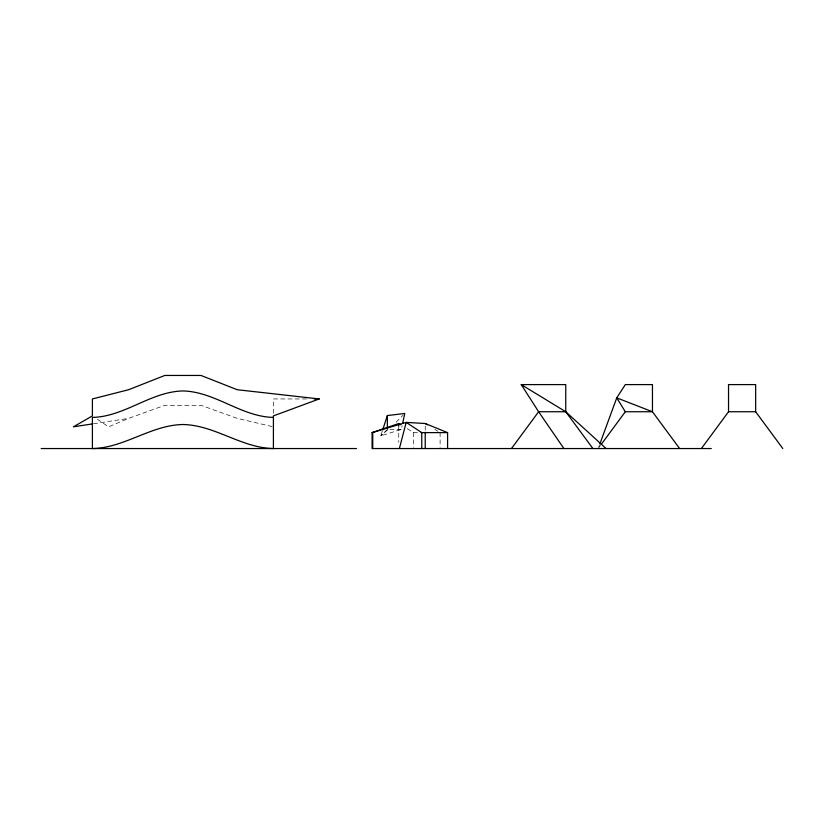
<?xml version="1.0" encoding="UTF-8"?>
<svg xmlns="http://www.w3.org/2000/svg" width="824" height="824" viewBox="0 0 824 824"><rect width="100%" height="100%" fill="white"/><g stroke="black" fill="none" stroke-linecap="round" stroke-linejoin="round"><path stroke-width="0.62" stroke-dasharray="4.12 3.09" d="M382.305 431.055L380.75 435.824L401.319 429.5L402.112 425.802M598.626 447.339L599.511 444.919M598.945 447.525L600.449 445.475M396.107 422.218L403.039 415.214M387.362 429.5L380.75 435.824L388.011 429.5M272.157 426.544L237.209 418.376L201.005 405.305L164.81 405.305L128.606 418.376L108.562 426.832L97.459 419.303M93.472 423.763L128.606 418.376M306.507 398.95L273.413 398.95L273.413 413.463M389.896 429.5L401.319 429.5M407.252 428.717L413.638 432.621L418.674 432.621M434.794 429.366L437.987 431.323M440.109 432.621L440.109 447.319M425.225 426.018L425.225 431.024M413.638 432.621L413.638 447.319M398.744 426.018L398.744 442.282"/><path stroke-width="1.24" d="M402.648 423.33L404.769 413.463L387.362 415.553L382.697 429.86M399.382 448.544L406.181 422.393L425.225 423.515L447.587 432.621L447.587 448.544M599.954 443.714L616.743 397.858L625.323 384.602L652.454 384.602L652.454 411.743L679.594 448.544M511.477 448.544L538.618 411.743L565.748 411.743L606.073 448.544M601.201 444.455L625.323 411.743L652.454 411.743L616.743 397.858L625.323 411.743M701.389 448.544L728.529 411.743L728.529 384.602L755.659 384.602L755.659 411.743L782.8 448.544M92.226 423.948L73.408 426.832L92.401 415.883L92.401 398.95L128.606 389.721L164.81 375.456L201.005 375.456L237.209 389.721L319.238 398.95L273.413 415.883L273.413 448.544C241.483 447.978 214.837 425.071 182.907 424.514C150.977 425.071 124.331 447.978 92.401 448.544L92.401 417.418C124.661 416.717 150.648 391.658 182.907 390.947C215.167 391.658 241.154 416.717 273.413 417.418M711.266 448.544L372.098 448.544L372.098 432.621L398.744 423.515L400.876 424.813M372.098 432.621L406.181 422.393L421.754 432.621L421.754 448.544M563.894 448.544L538.618 411.743L521.242 384.602L565.748 384.602L565.748 411.743L592.889 448.544M314.14 398.95L319.238 398.95M728.529 411.743L755.659 411.743M421.198 432.621L447.587 432.621M41.2 448.544L356.473 448.544M521.242 384.602L565.748 411.743M425.225 423.515L427.347 424.813M425.225 432.27L425.225 448.544M398.744 423.515L398.744 426.018M387.362 415.553L387.362 428.233M372.736 432.621L372.736 448.544"/></g></svg>
